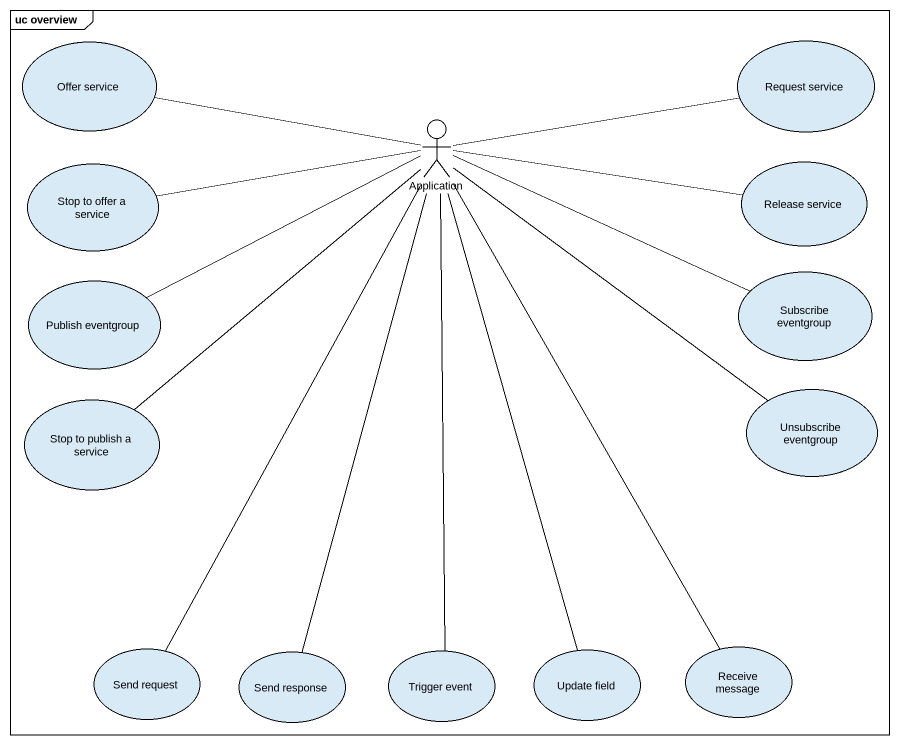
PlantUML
@startuml
mainframe uc overview
usecase "Offer service" as Offer_service
usecase "Request service" as Request_service
actor Application
usecase "Stop to offer a service" as Stop_to_offer_a_service
usecase "Release service" as Release_service
usecase "Publish eventgroup" as Publish_eventgroup
usecase "Subscribe eventgroup" as Subscribe_eventgroup
usecase "Stop to publish a service" as Stop_to_publish_a_service
usecase "Unsubscribe eventgroup" as Unsubscribe_eventgroup
usecase "Send request" as Send_request
usecase "Send response" as Send_response
usecase "Trigger event" as Trigger_event
usecase "Update field" as Update_field
usecase "Receive message" as Receive_message
Application -left- Offer_service
Application -right- Request_service
Application -left- Stop_to_offer_a_service
Application -right- Release_service
Application -left- Publish_eventgroup
Application -right- Subscribe_eventgroup
Application -- Stop_to_publish_a_service
Application -- Unsubscribe_eventgroup
Application -- Send_request
Application -- Send_response
Application -- Trigger_event
Application -- Update_field
Application -- Receive_message
@enduml
